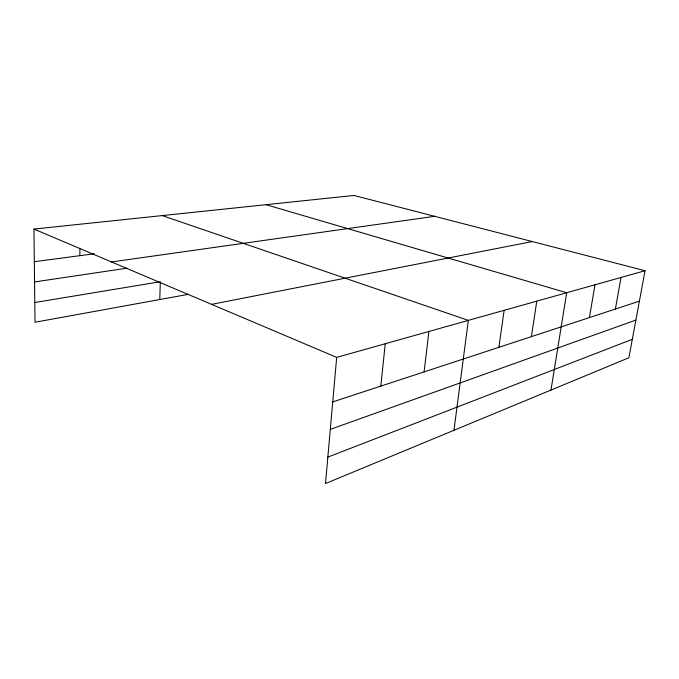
<?xml version="1.0" encoding="UTF-8"?>
<svg xmlns="http://www.w3.org/2000/svg" width="679" height="679" viewBox="0 0 679 679"><rect width="100%" height="100%" fill="white"/><g stroke="black" fill="none" stroke-linecap="round" stroke-linejoin="round"><path stroke-width="1.02" d="M79.859 255.677L79.884 248.344M159.786 299.532L160.303 281.717M645.05 270.717L336.682 357.383L325.496 483.55L628.881 357.765L645.05 270.717L353.971 195.45L33.95 229.069L35.019 322.245L188.635 294.279M380.826 386.113L385.248 343.727M424.12 371.897L428.899 331.462M453.962 430.282L468.34 320.378L162.239 215.591M498.887 347.325L504.149 310.32M531.394 336.648L536.8 301.137M550.983 390.06L566.71 292.734L265.981 204.693M589.406 317.585L594.999 284.79M615.386 309.047L621.022 277.473M327.838 457.111L632.31 339.322M330.3 429.366L635.884 320.081M332.727 401.917L639.397 301.162M211.576 304.353L532.268 241.554M34.799 302.52L159.285 281.887M34.561 281.938L126.922 268.197M111.509 261.941L434.662 216.321M34.323 261.695L94.279 253.776M33.95 229.069L336.682 357.383"/></g></svg>
